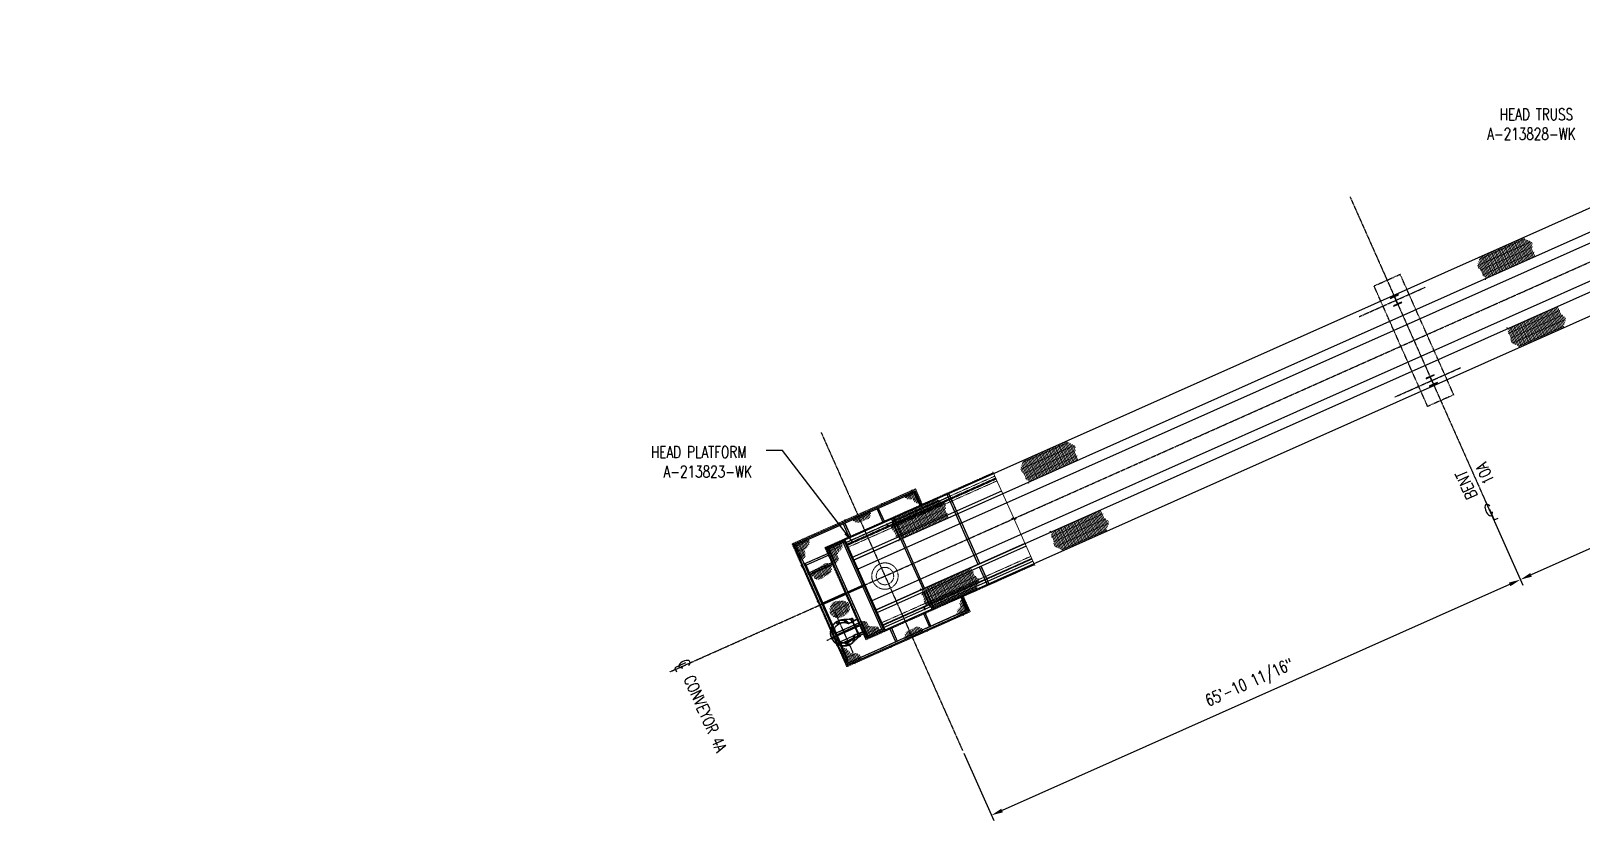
# Model space of a CAD drawing. Header units: inches. Extents: x -24529 to 23375, y -3182 to 1720.
# Drawn here: x -13796 to -11678, y -571 to 517 of the extents above; entities that cross this region are included whole.
import ezdxf
from ezdxf import colors
from ezdxf.entities.mleader import LeaderData, LeaderLine
from ezdxf.math import Vec2, Vec3

# ---------------------------------------------------------------- set-up
doc = ezdxf.new("R2010")
doc.units = ezdxf.units.IN
doc.header["$LTSCALE"] = 0.375
doc.header["$MEASUREMENT"] = 0
for name, pattern in [('XREF-GA CONVEYOR 4A$0$CENTER', [2, 1.25, -0.25, 0.25, -0.25]), ('XREF-GA CONVEYOR 4A$0$CENTER2', [1.125, 0.75, -0.125, 0.125, -0.125]), ('XREF-GA CONVEYOR 4A$0$HIDDEN', [0.375, 0.25, -0.125]), ('XREF-GA CONVEYOR 4A$0$PHANTOM', [2.5, 1.25, -0.25, 0.25, -0.25, 0.25, -0.25]), ('XREF-GA CONVEYOR 4A$0$PHANTOM2', [1.25, 0.625, -0.125, 0.125, -0.125, 0.125, -0.125])]:
    doc.linetypes.add(name, pattern=pattern)
for name, color, linetype, lineweight in [('TEXT', 3, 'Continuous', 15), ('XREF-GA CONVEYOR 4A$0$A-Detl-Medm', 31, 'Continuous', 25), ('XREF-GA CONVEYOR 4A$0$A-Detl-Thin', 150, 'Continuous', 18), ('XREF-GA CONVEYOR 4A$0$A-Detl-Wide', 212, 'Continuous', 35), ('XREF-GA CONVEYOR 4A$0$grating', 3, 'Continuous', 13), ('XREF-GA CONVEYOR 4A$0$LADDER', 1, 'Continuous', 25), ('XREF-GA CONVEYOR 4A$0$newstl', 1, 'Continuous', 50), ('XREF-GA CONVEYOR 4A$0$S-GUARDRAIL', 3, 'XREF-GA CONVEYOR 4A$0$CENTER2', 15), ('XREF-GA CONVEYOR 4A$0$S-STEEL-EXT', 253, 'XREF-GA CONVEYOR 4A$0$PHANTOM2', 15)]:
    doc.layers.add(name, color=color, linetype=linetype, lineweight=lineweight)
for name, color, linetype in [('XREF-GA CONVEYOR 4A$0$CENTER', 3, 'XREF-GA CONVEYOR 4A$0$CENTER'), ('XREF-GA CONVEYOR 4A$0$CONV4A', 1, 'Continuous'), ('XREF-GA CONVEYOR 4A$0$existstl', 3, 'Continuous'), ('XREF-GA CONVEYOR 4A$0$HIDDEN', 252, 'XREF-GA CONVEYOR 4A$0$HIDDEN'), ('XREF-GA CONVEYOR 4A$0$PHANTOM', 253, 'XREF-GA CONVEYOR 4A$0$PHANTOM2'), ('XREF-GA CONVEYOR 4A$0$TXT', 3, 'Continuous')]:
    doc.layers.add(name, color=color, linetype=linetype)
doc.styles.add('Romans Narrow', font='ROMANS.SHX', dxfattribs={"width": 0.8, "height": 12})
doc.styles.add('SIMPLEX', font='SIMPLEX.shx', dxfattribs={"width": 0.75})
doc.styles.add('XREF-GA CONVEYOR 4A$0$SIMPLEX', font='simplex.shx', dxfattribs={"width": 0.75})
doc.dimstyles.new('Linear Arch', dxfattribs={"dimscale": 0, "dimtxt": 12, "dimasz": 0.125, "dimexe": 0.0625, "dimexo": 0.03125, "dimgap": 0.0625, "dimtad": 1, "dimdec": 4, "dimzin": 7, "dimdsep": 46, "dimlunit": 4, "dimtxsty": 'Romans Narrow', "dimcen": 0, "dimclrd": 256, "dimclre": 256, "dimadec": 0, "dimazin": 0, "dimtfac": 1, "dimtdec": 4, "dimtmove": 0, "dimatfit": 3, "dimfxl": 0.03125, "dimfrac": 2, "dimtolj": 1, "dimtzin": 4, "dimlwd": -1, "dimlwe": -1, "dimarcsym": 0})
pattern_1 = [(114, (-1470.8373, -647.5436), (-1.6558011, -0.7372102), []), (204, (-1470.837, -647.5436), (2.94884, -6.623205), [])]
pattern_2 = [(90, (-269.6598, -182.1405), (-1.8125, 2e-16), []), (180, (-269.66, -182.1405), (-2e-15, -7.25), [])]
pattern_3 = [(90, (-197.1476, -206.5547), (-1.8125, -2e-14), []), (180, (-197.1476, -206.555), (1e-13, -7.25), [])]
pattern_4 = [(114, (-846.8981, -369.748), (-1.6558011, -0.7372102), []), (204, (-846.898, -369.748), (2.94884, -6.623205), [])]
pattern_5 = [(114, (-1647.9335, -726.3919), (-1.6558011, -0.7372102), []), (204, (-1647.9335, -726.392), (2.94884, -6.623205), [])]

# ---------------------------------------------------------------- blocks, each defined once
blk = doc.blocks.new('*U82')
at = {"color": 0, "linetype": 'ByBlock'}
blk.add_lwpolyline([(0, 0), (4, 0), (4, 0, -0.41421356), (3.75, -0.25), (0.625, -0.25, 0.41421356), (0.25, -0.625), (0.25, -3.75, -0.41421356), (0, -4), (0, -4)], format="xyb", close=True, dxfattribs=at)
blk = doc.blocks.new('XREF-GA CONVEYOR 4A$0$A$C0C843168')
at = {"layer": 'XREF-GA CONVEYOR 4A$0$grating', "linetype": 'Continuous'}
h = blk.add_hatch(dxfattribs=at)
h.set_pattern_fill('GRATE', color=256, scale=58, angle=90)
h.set_pattern_definition(pattern_2)
edge = h.paths.add_edge_path()
edge.add_line((59.4, 192.7), (81.8, 192.7))
edge.add_spline(control_points=[(81.8, 192.7), (81.2, 189.1), (80.1, 182.3), (67.9, 181.3), (70.4, 170.5), (62.1, 168.5), (59.4, 168.3)], knot_values=[0, 0, 0, 0, 4.99935, 9.248731, 13.668337, 18.080657, 18.080657, 18.080657, 18.080657], degree=3, periodic=0)
edge.add_line((59.4, 168.3), (59.4, 192.7))
h = blk.add_hatch(dxfattribs=at)
h.set_pattern_fill('GRATE', color=256, scale=58, angle=90)
h.set_pattern_definition(pattern_2)
edge = h.paths.add_edge_path()
edge.add_line((145.4, 192.7), (173.9, 192.7))
edge.add_spline(control_points=[(173.9, 192.7), (173.5, 190.6), (172.6, 186.6), (167.6, 182.5), (161.7, 184), (156.5, 183.6), (148.7, 184.3), (146.7, 189.4), (145.4, 192.7)], knot_values=[0, 0, 0, 0, 6.434708, 12.330696, 16.571116, 23.805426, 28.670952, 38.357263, 38.357263, 38.357263, 38.357263], degree=3, periodic=0)
h = blk.add_hatch(dxfattribs=at)
h.set_pattern_fill('GRATE', color=256, scale=58, angle=90)
h.set_pattern_definition(pattern_2)
edge = h.paths.add_edge_path()
edge.add_line((240.9, 192.7), (224.2, 192.7))
edge.add_spline(control_points=[(224.2, 192.7), (224.6, 190), (225.4, 184.9), (234.6, 184.2), (232.7, 176.1), (239, 174.5), (240.9, 174.4)], knot_values=[0, 0, 0, 0, 4.99935, 9.248731, 13.668337, 18.080657, 18.080657, 18.080657, 18.080657], degree=3, periodic=0)
edge.add_line((240.9, 174.4), (240.9, 192.7))
h = blk.add_hatch(dxfattribs=at)
h.set_pattern_fill('GRATE', color=256, scale=58, angle=90)
h.set_pattern_definition(pattern_2)
edge = h.paths.add_edge_path()
edge.add_spline(control_points=[(72.4, 134.7), (70.3, 135.2), (65.6, 138.3), (64.2, 151), (76.6, 148.9), (83.9, 150.7), (90.4, 152.2), (96.5, 146.3), (92, 136.1), (81.7, 136.5), (75.3, 134.1), (72.4, 134.7)], knot_values=[0, 0, 0, 0, 6.51069, 15.619148, 27.532658, 33.376157, 39.941584, 45.633522, 54.906448, 65.005291, 74.265179, 74.265179, 74.265179, 74.265179], degree=3, periodic=0)
h = blk.add_hatch(dxfattribs=at)
h.set_pattern_fill('GRATE', color=256, scale=58, angle=90)
h.set_pattern_definition(pattern_2)
edge = h.paths.add_edge_path()
edge.add_spline(control_points=[(71.2, 78.1), (69.4, 79.5), (65.8, 84.4), (68.6, 94.1), (77.5, 99.9), (86.6, 96.2), (97.1, 92.1), (94.2, 79.5), (83.9, 75.1), (75, 75.2), (71.2, 78.1)], knot_values=[0, 0, 0, 0, 6.729473, 16.580894, 26.95516, 33.716916, 45.70809, 55.13357, 64.078614, 78.302622, 78.302622, 78.302622, 78.302622], degree=3, periodic=0)
h = blk.add_hatch(dxfattribs=at)
h.set_pattern_fill('GRATE', color=256, scale=58, angle=90)
h.set_pattern_definition(pattern_2)
edge = h.paths.add_edge_path()
edge.add_line((59.4, 12.2), (81.8, 12.2))
edge.add_spline(control_points=[(81.8, 12.2), (81.2, 15.9), (80.1, 22.7), (67.9, 23.7), (70.4, 34.5), (62.1, 36.5), (59.4, 36.7)], knot_values=[0, 0, 0, 0, 4.99935, 9.248731, 13.668337, 18.080657, 18.080657, 18.080657, 18.080657], degree=3, periodic=0)
edge.add_line((59.4, 36.7), (59.4, 12.2))
h = blk.add_hatch(dxfattribs=at)
h.set_pattern_fill('GRATE', color=256, scale=58, angle=90)
h.set_pattern_definition(pattern_2)
edge = h.paths.add_edge_path()
edge.add_line((145.4, 12.2), (173.9, 12.2))
edge.add_spline(control_points=[(173.9, 12.2), (173.5, 14.4), (172.6, 18.4), (167.6, 22.5), (161.7, 21), (156.5, 21.4), (148.7, 20.7), (146.7, 15.6), (145.4, 12.2)], knot_values=[0, 0, 0, 0, 6.434708, 12.330696, 16.571116, 23.805426, 28.670952, 38.357263, 38.357263, 38.357263, 38.357263], degree=3, periodic=0)
h = blk.add_hatch(dxfattribs=at)
h.set_pattern_fill('GRATE', color=256, scale=58, angle=90)
h.set_pattern_definition(pattern_2)
edge = h.paths.add_edge_path()
edge.add_line((240.9, 12.2), (224.2, 12.2))
edge.add_spline(control_points=[(224.2, 12.2), (224.6, 15), (225.4, 20.1), (234.6, 20.8), (232.7, 28.9), (239, 30.5), (240.9, 30.6)], knot_values=[0, 0, 0, 0, 4.99935, 9.248731, 13.668337, 18.080657, 18.080657, 18.080657, 18.080657], degree=3, periodic=0)
edge.add_line((240.9, 30.6), (240.9, 12.2))
at = {"layer": 'XREF-GA CONVEYOR 4A$0$A-Detl-Medm'}
for points in [[(59.4, 192.7), (240.9, 192.7), (240.9, 190.5), (59.4, 190.5)], [(59.4, 14.5), (59.4, 190.5), (61.7, 190.5), (61.7, 14.5)], [(59.4, 12.2), (240.9, 12.2), (240.9, 14.5), (59.4, 14.5)]]:
    blk.add_lwpolyline(points, close=True, dxfattribs=at)
for points in [[(132.9, 169.7), (132.9, 190.5), (135.2, 190.5), (135.2, 169.7)], [(185.4, 169.7), (185.4, 190.5), (183.2, 190.5), (183.2, 169.7)], [(240.9, 169.7), (240.9, 190.5), (238.7, 190.5), (238.7, 169.7)], [(59.4, 159.6), (57.4, 159.6), (57.4, 162.5), (59.4, 162.5)], [(61.7, 162.5), (98.4, 162.5)], [(98.4, 159.6), (61.7, 159.6)], [(96.9, 146.5), (61.7, 146.5), (61.7, 148.8), (96.9, 148.8)], [(96.9, 101.4), (61.7, 101.4), (61.7, 103.6), (96.9, 103.6)], [(59.4, 45.4), (57.4, 45.4), (57.4, 42.5), (59.4, 42.5)], [(96.9, 58.5), (61.7, 58.5), (61.7, 56.2), (96.9, 56.2)], [(96.9, 45.4), (61.7, 45.4)], [(61.7, 42.5), (96.9, 42.5)], [(135.2, 35.2), (135.2, 14.5), (132.9, 14.5), (132.9, 35.2)], [(183.2, 35.2), (183.2, 14.5), (185.4, 14.5), (185.4, 35.2)], [(238.7, 35.2), (238.7, 14.5), (240.9, 14.5), (240.9, 35.2)]]:
    blk.add_lwpolyline(points, dxfattribs=at)
at = {"layer": 'XREF-GA CONVEYOR 4A$0$A-Detl-Thin', "linetype": 'XREF-GA CONVEYOR 4A$0$HIDDEN'}
for p, q in [((59.4, 190.7), (240.9, 190.7)), ((61.5, 14.5), (61.5, 190.5)), ((135, 169.7), (135, 190.5)), ((183.4, 169.7), (183.4, 190.5)), ((238.9, 169.7), (238.9, 190.5)), ((59.4, 162.2), (57.4, 162.2)), ((98.4, 162.2), (61.7, 162.2)), ((61.7, 146.7), (96.9, 146.7)), ((61.7, 101.6), (96.9, 101.6)), ((59.4, 42.8), (57.4, 42.8)), ((61.7, 58.3), (96.9, 58.3)), ((96.9, 42.8), (61.7, 42.8)), ((135, 14.5), (135, 35.2)), ((183.4, 14.5), (183.4, 35.2)), ((238.9, 14.5), (238.9, 35.2)), ((59.4, 14.3), (240.9, 14.3))]:
    blk.add_line(p, q, dxfattribs=at)
at = {"layer": 'XREF-GA CONVEYOR 4A$0$S-GUARDRAIL'}
blk.add_lwpolyline([(242.4, 169.7), (242.4, 194.2), (57.9, 194.2), (57.9, 10.7), (242.4, 10.7), (242.4, 35.2)], dxfattribs=at)
for points in [[(83.2, 195), (83.6, 195), (83.6, 193), (83.2, 193)], [(137.2, 195), (137.6, 195), (137.6, 193), (137.2, 193)], [(191.2, 195), (191.6, 195), (191.6, 193), (191.2, 193)], [(236.4, 195), (236.7, 195), (236.7, 193), (236.4, 193)], [(57.2, 162), (57.2, 162.4), (59.2, 162.4), (59.2, 162)], [(57.2, 108), (57.2, 108.4), (59.2, 108.4), (59.2, 108)], [(57.2, 54), (57.2, 54.4), (59.2, 54.4), (59.2, 54)], [(69.7, 10), (70.1, 10), (70.1, 12), (69.7, 12)], [(123.7, 10), (124.1, 10), (124.1, 12), (123.7, 12)], [(177.7, 10), (178.1, 10), (178.1, 12), (177.7, 12)], [(231.7, 10), (232.1, 10), (232.1, 12), (231.7, 12)]]:
    blk.add_lwpolyline(points, close=True, dxfattribs=at)
at = {"layer": 'XREF-GA CONVEYOR 4A$0$S-STEEL-EXT'}
for radius in [18, 11.9]:
    blk.add_circle((155.9, 102.5), radius, dxfattribs=at)
at = {"layer": 'XREF-GA CONVEYOR 4A$0$A-Detl-Wide', "xscale": -1.000000000000001, "rotation": 180}
for p in [(125.7, 162.5), (187.1, 162.5)]:
    blk.add_blockref('*U82', p, dxfattribs=at)
at = {"layer": 'XREF-GA CONVEYOR 4A$0$A-Detl-Wide'}
for p in [(125.7, 42.5), (187.1, 42.5)]:
    blk.add_blockref('*U82', p, dxfattribs=at)
blk = doc.blocks.new('XREF-GA CONVEYOR 4A$0$LADDERPLAN')
at = {"layer": 'XREF-GA CONVEYOR 4A$0$CENTER'}
for p, q in [((0, 31.1), (0, -30.1)), ((-27.4, 0), (21, 0)), ((-17, 11.7), (-17, -11.7))]:
    blk.add_line(p, q, dxfattribs=at)
at = {"layer": 'XREF-GA CONVEYOR 4A$0$existstl', "linetype": 'XREF-GA CONVEYOR 4A$0$PHANTOM'}
for p, q in [((-18.7, 0), (25.5, 0)), ((-18.5, 13.7), (-18.5, 13.4)), ((-18.5, 13), (-18.5, 13.4)), ((-18.5, 13.4), (-15.5, 13.4)), ((-18.5, 13), (-15.5, 13)), ((-18.5, 13), (-18.5, 9.4)), ((-18.5, 9.4), (-18.5, 9)), ((-18.5, 9.4), (-15.5, 9.4)), ((-18.5, 9), (-15.5, 9)), ((-18, 9), (-11.2, 9)), ((-18, 8.6), (-18, 9)), ((-18, 8.6), (-10.9, 8.6)), ((-15.5, 13), (-15.5, 9.4)), ((-8.9, 13.4), (-7.6, 15)), ((-8.9, 13.5), (-8, 11.9)), ((-8.6, 13.2), (-8.9, 13.4)), ((-7.9, 11.6), (-6.1, 12.6)), ((-7.7, 11.3), (-7.9, 11.6)), ((-7.7, 11.3), (-5.9, 12.3)), ((-7.3, 14.7), (-7.6, 15)), ((-7.3, 14.7), (-6.3, 12.9)), ((-5.9, 12.3), (-6.1, 12.6)), ((1.4, 13.6), (1.4, 14)), ((1.4, 14), (3.4, 13.6)), ((1.4, 13.6), (3.4, 13.2)), ((2.1, 17.5), (1.5, 14.3)), ((2.1, 17.5), (2.1, 17.9)), ((2.1, 17.9), (4.1, 17.6)), ((2.1, 17.5), (4, 17.2)), ((3.4, 13.2), (3.4, 13.6)), ((4, 17.2), (3.5, 13.9)), ((4, 17.2), (4.1, 17.6)), ((9.8, 9.5), (10.1, 9.8)), ((9.8, 9.5), (11.1, 8)), ((10.1, 9.8), (11.4, 8.2)), ((12.9, 12.1), (10.3, 10)), ((11.1, 8), (11.4, 8.2)), ((14.1, 10.6), (11.6, 8.5)), ((12.9, 12.1), (13.1, 12.3)), ((12.9, 12.1), (14.1, 10.6)), ((13.1, 12.3), (14.4, 10.8)), ((13.6, 1), (14, 1)), ((13.6, 1), (13.6, -1)), ((14, 1), (14, -1)), ((14.1, 10.6), (14.4, 10.8)), ((17.6, 1), (14.3, 1)), ((17.6, 1), (18, 1)), ((18, 1), (18, -1)), ((-18.5, -9), (-18.5, -9.4)), ((-18.5, -9), (-15.5, -9)), ((-18.5, -9.4), (-15.5, -9.4)), ((-18.5, -13), (-18.5, -9.4)), ((-18.5, -13), (-18.5, -13.4)), ((-18.5, -13), (-15.5, -13)), ((-18.5, -13.4), (-15.5, -13.4)), ((-18.5, -13.7), (-18.5, -13.4)), ((-18, -8.6), (-10.9, -8.6)), ((-18, -9), (-18, -8.6)), ((-18, -9), (-11.2, -9)), ((-15.5, -13), (-15.5, -9.4)), ((-8.9, -13.5), (-8, -11.9)), ((-8.6, -13.2), (-8.9, -13.4)), ((-8.9, -13.4), (-7.6, -15)), ((-8.6, -13.2), (-7.3, -14.7)), ((-7.7, -11.3), (-7.9, -11.6)), ((-7.9, -11.6), (-6.1, -12.6)), ((-7.7, -11.3), (-5.9, -12.3)), ((-7.3, -14.7), (-6.3, -12.9)), ((-5.9, -12.3), (-6.1, -12.6)), ((3.4, -13.2), (1.4, -13.6)), ((3.4, -13.6), (1.4, -14)), ((1.4, -13.6), (1.4, -14)), ((2.1, -17.5), (1.5, -14.3)), ((2.1, -17.5), (4, -17.2)), ((2.1, -17.5), (2.1, -17.9)), ((2.1, -17.9), (4.1, -17.6)), ((3.4, -13.2), (3.4, -13.6)), ((4, -17.2), (3.5, -13.9)), ((4, -17.2), (4.1, -17.6)), ((11.1, -8), (9.8, -9.5)), ((9.8, -9.5), (10.1, -9.8)), ((9.8, -9.5), (10.1, -9.8)), ((11.4, -8.2), (10.1, -9.8)), ((12.9, -12.1), (10.3, -10)), ((11.1, -8), (11.4, -8.2)), ((14.1, -10.6), (11.6, -8.5)), ((12.9, -12.1), (14.1, -10.6)), ((12.9, -12.1), (13.1, -12.3)), ((13.1, -12.3), (14.4, -10.8)), ((13.6, -1), (14, -1)), ((14.1, -10.6), (14.4, -10.8)), ((17.6, -1), (14.3, -1)), ((17.6, -1), (18, -1))]:
    blk.add_line(p, q, dxfattribs=at)
at = {"layer": 'XREF-GA CONVEYOR 4A$0$existstl'}
for p, q in [((-17.4, 9), (-17.4, -9)), ((-16.6, 9), (-16.6, -9)), ((-15.5, 13), (-15.5, 13.4)), ((-15.5, 9.4), (-15.5, 9)), ((-15.5, -9), (-15.5, -9.4)), ((-15.5, -13), (-15.5, -13.4))]:
    blk.add_line(p, q, dxfattribs=at)
at = {"layer": 'XREF-GA CONVEYOR 4A$0$existstl', "linetype": 'XREF-GA CONVEYOR 4A$0$HIDDEN'}
for p, q in [((-8.6, 13.2), (-7.3, 14.7)), ((17.6, 1), (17.6, -1))]:
    blk.add_line(p, q, dxfattribs=at)
at = {"layer": 'XREF-GA CONVEYOR 4A$0$existstl', "linetype": 'XREF-GA CONVEYOR 4A$0$PHANTOM'}
for points in [[(-25, 9.4), (-25, 12.4), (-24.9, 12.4, -0.414214), (-24.8, 12.3), (-24.8, 10.1, 0.303402), (-24.4, 9.7, 0.098335), (-24.2, 9.6), (-16.1, 9.6, -0.414214), (-16, 9.5), (-16, 9.4)], [(-25, -9.4), (-25, -12.4), (-24.9, -12.4, 0.414214), (-24.8, -12.2), (-24.8, -10.1, -0.303402), (-24.4, -9.7, -0.098335), (-24.2, -9.6), (-16.1, -9.6, 0.414214), (-16, -9.5), (-16, -9.4)]]:
    blk.add_lwpolyline(points, format="xyb", close=True, dxfattribs=at)
for points in [[(-18.5, 13.7), (-14.6, 13.7), (-3.9, 17.7)], [(-18.5, 13.4), (-14.5, 13.4), (-3.8, 17.3)], [(-18.5, -13.4), (-14.5, -13.4), (-3.8, -17.3)], [(-18.5, -13.7), (-14.6, -13.7), (-3.9, -17.7)]]:
    blk.add_lwpolyline(points, dxfattribs=at)
for centre, radius, start, end in [((0, 7), 11.4, 90, 169.782), ((0, 0), 14.4, 218.7618, 141.2382), ((0, 0), 14, 218.0296, 141.9704), ((0, 7), 11, 170.2801, 171.5049), ((0, 7), 11, 90, 166.2358), ((0, 0), 18.4, 270, 90), ((0, 0), 18, 270, 90), ((0, -7), 11.4, 190.218, 270), ((0, -7), 11, 188.4951, 189.7199), ((0, -7), 11, 193.7642, 270)]:
    blk.add_arc(centre, radius, start, end, dxfattribs=at)
blk = doc.blocks.new('*U85')
blk.add_lwpolyline([(-0.04, 0), (1.862, 0), (1.882, -0.08), (1.938, 0.08), (1.958, 0), (3.859, 0)])
blk = doc.blocks.new('XREF-GA CONVEYOR 4A$0$A$C59546233')
at = {"layer": 'XREF-GA CONVEYOR 4A$0$grating', "linetype": 'Continuous'}
h = blk.add_hatch(dxfattribs=at)
h.set_pattern_fill('GRATE', color=256, scale=58, angle=90)
h.set_pattern_definition(pattern_3)
edge = h.paths.add_edge_path()
edge.add_line((170.9, 145.3), (193.3, 145.3))
edge.add_spline(control_points=[(193.3, 145.3), (192.7, 141.7), (191.6, 134.9), (179.4, 133.9), (181.9, 123.1), (173.6, 121.1), (170.9, 120.9)], knot_values=[0, 0, 0, 0, 4.99935, 9.248731, 13.668337, 18.080657, 18.080657, 18.080657, 18.080657], degree=3, periodic=0)
edge.add_line((170.9, 120.9), (170.9, 145.3))
h = blk.add_hatch(dxfattribs=at)
h.set_pattern_fill('GRATE', color=256, scale=58, angle=90)
h.set_pattern_definition(pattern_3)
edge = h.paths.add_edge_path()
edge.add_line((170.9, 10.8), (193.3, 10.8))
edge.add_spline(control_points=[(193.3, 10.8), (192.7, 14.5), (191.6, 21.3), (179.4, 22.2), (181.9, 33.1), (173.6, 35.1), (170.9, 35.2)], knot_values=[0, 0, 0, 0, 4.99935, 9.248731, 13.668337, 18.080657, 18.080657, 18.080657, 18.080657], degree=3, periodic=0)
edge.add_line((170.9, 35.2), (170.9, 10.8))
blk.add_line((170.9, 10.8), (170.9, 145.3))
at = {"layer": 'XREF-GA CONVEYOR 4A$0$A-Detl-Medm'}
for p, q in [((421.1, 145.3), (170.9, 145.3)), ((353.7, 141.3), (197.9, 141.3)), ((421.1, 119.3), (197.9, 119.3)), ((421.1, 115.3), (197.9, 115.3)), ((421.1, 40.8), (197.9, 40.8)), ((421.1, 36.8), (197.9, 36.8)), ((170.9, 10.8), (421.1, 10.8)), ((197.9, 14.8), (421.1, 14.8))]:
    blk.add_line(p, q, dxfattribs=at)
for points in [[(170.9, 10.8), (170.9, 145.3), (173.2, 145.3), (173.2, 10.8)], [(197.9, 143.1), (173.2, 143.1), (173.2, 145.3), (197.9, 145.3)], [(195, 145.3), (195, 10.8), (197.9, 10.8), (197.9, 145.3)], [(197.9, 77), (173.2, 77), (173.2, 79.2), (197.9, 79.2)], [(197.9, 13.1), (173.2, 13.1), (173.2, 10.8), (197.9, 10.8)]]:
    blk.add_lwpolyline(points, close=True, dxfattribs=at)
for points in [[(268.8, 40.8), (268.8, 145.3), (271, 145.3), (271, 40.8)], [(351.4, 40.8), (351.4, 145.3), (353.7, 145.3), (353.7, 40.8)], [(271, 36.8), (271, 10.8), (268.8, 10.8), (268.8, 36.8)], [(353.7, 36.8), (353.7, 10.8), (351.4, 10.8), (351.4, 36.8)]]:
    blk.add_lwpolyline(points, dxfattribs=at)
at = {"layer": 'XREF-GA CONVEYOR 4A$0$A-Detl-Thin', "linetype": 'XREF-GA CONVEYOR 4A$0$HIDDEN'}
for p, q in [((173, 10.8), (173, 145.3)), ((197.9, 145.1), (173.2, 145.1)), ((197.7, 145.3), (197.7, 10.8)), ((270.8, 40.8), (270.8, 145.3)), ((353.5, 40.8), (353.5, 145.3)), ((197.9, 79), (173.2, 79)), ((270.8, 10.8), (270.8, 36.8)), ((353.5, 10.8), (353.5, 36.8)), ((197.9, 11.1), (173.2, 11.1))]:
    blk.add_line(p, q, dxfattribs=at)
at = {"layer": 'XREF-GA CONVEYOR 4A$0$HIDDEN'}
for p, q in [((421.1, 138.5), (197.9, 138.5)), ((197.9, 137.6), (421.1, 137.6)), ((197.9, 18.5), (421.1, 18.5)), ((421.1, 17.6), (197.9, 17.6))]:
    blk.add_line(p, q, dxfattribs=at)
at = {"layer": 'XREF-GA CONVEYOR 4A$0$newstl'}
blk.add_line((197.9, 10.8), (197.9, 145.3), dxfattribs=at)
at = {"layer": 'XREF-GA CONVEYOR 4A$0$S-GUARDRAIL'}
for p, q in [((421.1, 146.8), (169.4, 146.8)), ((169.4, 146.8), (169.4, 9.3)), ((169.4, 9.3), (421.1, 9.3))]:
    blk.add_line(p, q, dxfattribs=at)
at = {"layer": 'XREF-GA CONVEYOR 4A$0$S-STEEL-EXT'}
for points in [[(421.1, 141.7), (197.9, 141.7), (197.9, 138.2), (421.1, 138.2)], [(421.1, 138), (197.9, 138), (197.9, 134.5), (421.1, 134.5)], [(421.1, 18.2), (197.9, 18.2), (197.9, 21.7), (421.1, 21.7)], [(421.1, 14.5), (197.9, 14.5), (197.9, 18), (421.1, 18)]]:
    blk.add_lwpolyline(points, dxfattribs=at)
blk.add_circle((228.4, 78.1), 18, dxfattribs=at)
at = {"layer": 'XREF-GA CONVEYOR 4A$0$A-Detl-Thin', "xscale": 36, "yscale": 36, "zscale": 36, "rotation": 270}
blk.add_blockref('*U85', (421.1, 146.8), dxfattribs=at)
at = {"layer": 'XREF-GA CONVEYOR 4A$0$LADDER', "xscale": -1}
blk.add_blockref('XREF-GA CONVEYOR 4A$0$LADDERPLAN', (145.9, 30.1), dxfattribs=at)
blk = doc.blocks.new('*U96')
at = {"color": 0, "linetype": 'ByBlock'}
blk.add_lwpolyline([(6, -6.06), (6, -5.455), (0.795, -5.455, -0.41421356), (0.195, -4.855), (0.195, 4.855, -0.41421356), (0.795, 5.455), (6, 5.455), (6, 6.06), (-6, 6.06), (-6, 5.455), (-0.795, 5.455, -0.41421356), (-0.195, 4.855), (-0.195, -4.855, -0.41421356), (-0.795, -5.455), (-6, -5.455), (-6, -6.06)], format="xyb", close=True, dxfattribs=at)
blk = doc.blocks.new('XREF-GA CONVEYOR 4A', base_point=(3020.5, 1779.6))
at = {"layer": 'XREF-GA CONVEYOR 4A$0$grating', "linetype": 'Continuous'}
h = blk.add_hatch(dxfattribs=at)
h.set_pattern_fill('GRATE', color=256, scale=58, angle=114)
h.set_pattern_definition(pattern_4)
h.paths.add_polyline_path([(1116.6, 882.3), (1119.1, 879.9), (1120.8, 879.3), (1122.3, 878.7), (1123.8, 878.1), (1125, 877.4), (1126.1, 876.8), (1127, 876), (1127.7, 875.2), (1128.1, 874.4), (1128.3, 873.5), (1128.3, 872.5), (1128.3, 871.5), (1128.2, 870.5), (1128.1, 869.6), (1128, 868.6), (1128.1, 867.8), (1128.3, 866.9), (1128.7, 866.1), (1129.1, 865.4), (1129.6, 864.6), (1130.1, 863.8), (1130.5, 863), (1130.9, 862.1), (1131.3, 861.2), (1131.4, 860.2), (1131.6, 859.1), (1131.9, 858), (1132.3, 856.8), (1133.1, 856.9), (1133.5, 857), (1134.5, 857.5), (1135.9, 858.1), (1061.4, 824.9), (1063.4, 825.8), (1065.2, 824.1), (1065, 825.8), (1064.4, 827.2), (1063.5, 828.3), (1062.5, 829.2), (1061.4, 830), (1060.5, 830.8), (1059.8, 831.6), (1059.2, 832.4), (1058.8, 833.3), (1058.5, 834.1), (1058.3, 835), (1058.1, 835.9), (1057.8, 836.7), (1057.5, 837.4), (1057.1, 838.1), (1056.6, 838.8), (1056.1, 839.4), (1055.5, 840), (1055, 840.7), (1054.6, 841.4), (1054.2, 842.1), (1054, 843), (1054, 844), (1054.1, 845), (1054.3, 846.2), (1054.7, 847.5), (1055.1, 848.9), (1055.6, 850.4), (1056.2, 851.9), (1056, 855.4)])
h = blk.add_hatch(dxfattribs=at)
h.set_pattern_fill('GRATE', color=256, scale=58, angle=114)
h.set_pattern_definition(pattern_4)
h.paths.add_polyline_path([(1171.3, 759.5), (1171.2, 763), (1171.9, 764.6), (1172.4, 766.1), (1172.9, 767.6), (1173.3, 769), (1173.5, 770.3), (1173.6, 771.4), (1173.4, 772.4), (1173.1, 773.3), (1172.5, 774.1), (1171.8, 774.8), (1171.1, 775.4), (1170.3, 775.9), (1169.5, 776.5), (1168.8, 777.1), (1168.2, 777.8), (1167.7, 778.5), (1167.3, 779.3), (1167.1, 780.1), (1166.8, 781), (1166.6, 781.9), (1166.3, 782.8), (1165.9, 783.6), (1165.4, 784.5), (1164.8, 785.3), (1164.1, 786.2), (1163.4, 787.1), (1162.9, 788.2), (1163.4, 788.8), (1163.8, 789), (1164.8, 789.4), (1166.2, 790), (1091.7, 756.8), (1093.7, 757.8), (1093.6, 760.2), (1094.8, 758.9), (1095.4, 757.5), (1095.6, 756.1), (1095.6, 754.8), (1095.5, 753.5), (1095.4, 752.3), (1095.5, 751.2), (1095.8, 750.2), (1096.2, 749.4), (1096.6, 748.5), (1097.1, 747.8), (1097.6, 747.1), (1098, 746.3), (1098.4, 745.6), (1098.6, 744.8), (1098.8, 744), (1098.9, 743.2), (1099, 742.4), (1099.1, 741.6), (1099.4, 740.8), (1099.7, 740), (1100.2, 739.3), (1100.9, 738.6), (1101.8, 738), (1102.8, 737.3), (1104, 736.7), (1105.3, 736.1), (1106.7, 735.6), (1108.3, 735), (1110.7, 732.5)])
h = blk.add_hatch(dxfattribs=at)
h.set_pattern_fill('GRATE', color=256, scale=58, angle=114)
h.set_pattern_definition(pattern_1)
h.paths.add_polyline_path([(492.6, 604.5), (495.2, 602.1), (496.8, 601.5), (498.4, 600.9), (499.8, 600.3), (501.1, 599.6), (502.2, 599), (503.1, 598.2), (503.7, 597.4), (504.1, 596.6), (504.3, 595.7), (504.4, 594.7), (504.3, 593.7), (504.2, 592.8), (504.1, 591.8), (504.1, 590.8), (504.2, 590), (504.4, 589.1), (504.7, 588.3), (505.2, 587.6), (505.6, 586.8), (506.1, 586), (506.6, 585.2), (507, 584.4), (507.3, 583.4), (507.5, 582.4), (507.7, 581.3), (507.9, 580.2), (508.4, 579), (509.2, 579.1), (509.6, 579.2), (510.6, 579.7), (511.9, 580.3), (437.4, 547.1), (439.5, 548), (441.2, 546.3), (441, 548), (440.4, 549.4), (439.5, 550.5), (438.5, 551.4), (437.5, 552.2), (436.6, 553), (435.8, 553.8), (435.3, 554.6), (434.9, 555.5), (434.6, 556.4), (434.3, 557.2), (434.1, 558.1), (433.9, 558.9), (433.6, 559.6), (433.2, 560.3), (432.7, 561), (432.1, 561.6), (431.6, 562.2), (431.1, 562.9), (430.7, 563.6), (430.3, 564.3), (430.1, 565.2), (430, 566.2), (430.1, 567.2), (430.4, 568.4), (430.7, 569.7), (431.2, 571.1), (431.7, 572.6), (432.3, 574.1), (432.1, 577.6)])
h = blk.add_hatch(dxfattribs=at)
h.set_pattern_fill('GRATE', color=256, scale=58, angle=114)
h.set_pattern_definition(pattern_5)
h.paths.add_polyline_path([(315.6, 525.7), (318.1, 523.3), (319.7, 522.7), (321.3, 522.1), (322.7, 521.4), (324, 520.8), (325.1, 520.1), (326, 519.4), (326.6, 518.6), (327, 517.7), (327.2, 516.8), (327.3, 515.9), (327.2, 514.9), (327.1, 513.9), (327, 512.9), (327, 512), (327.1, 511.1), (327.3, 510.3), (327.6, 509.5), (328.1, 508.7), (328.5, 508), (329, 507.2), (329.5, 506.4), (329.9, 505.5), (330.2, 504.6), (330.4, 503.5), (330.6, 502.5), (330.8, 501.3), (331.3, 500.1), (332.1, 500.2), (332.5, 500.4), (333.5, 500.8), (334.8, 501.4), (260.3, 468.3), (262.4, 469.2), (264.2, 467.4), (263.9, 469.2), (263.3, 470.6), (262.4, 471.7), (261.4, 472.6), (260.4, 473.4), (259.5, 474.1), (258.7, 474.9), (258.2, 475.8), (257.8, 476.6), (257.5, 477.5), (257.3, 478.4), (257, 479.2), (256.8, 480), (256.5, 480.8), (256.1, 481.5), (255.6, 482.1), (255, 482.8), (254.5, 483.4), (254, 484), (253.6, 484.7), (253.2, 485.5), (253, 486.3), (252.9, 487.3), (253, 488.4), (253.3, 489.6), (253.6, 490.9), (254.1, 492.2), (254.6, 493.7), (255.2, 495.3), (255, 498.7)])
h = blk.add_hatch(dxfattribs=at)
h.set_pattern_fill('GRATE', color=256, scale=58, angle=114)
h.set_pattern_definition(pattern_1)
h.paths.add_polyline_path([(547.4, 481.7), (547.2, 485.2), (547.9, 486.8), (548.5, 488.4), (549, 489.8), (549.4, 491.2), (549.6, 492.5), (549.6, 493.6), (549.5, 494.6), (549.1, 495.5), (548.6, 496.3), (547.9, 497), (547.1, 497.6), (546.3, 498.2), (545.6, 498.7), (544.8, 499.3), (544.2, 500), (543.8, 500.7), (543.4, 501.5), (543.1, 502.3), (542.9, 503.2), (542.6, 504.1), (542.3, 505), (542, 505.8), (541.5, 506.7), (540.8, 507.5), (540.2, 508.4), (539.5, 509.3), (538.9, 510.5), (539.5, 511), (539.9, 511.2), (540.9, 511.6), (542.2, 512.2), (467.7, 479), (469.8, 480), (469.7, 482.5), (470.8, 481.1), (471.4, 479.7), (471.7, 478.3), (471.7, 477), (471.6, 475.7), (471.5, 474.5), (471.6, 473.4), (471.9, 472.4), (472.2, 471.6), (472.7, 470.8), (473.2, 470), (473.7, 469.3), (474.1, 468.5), (474.5, 467.8), (474.7, 467), (474.8, 466.2), (475, 465.4), (475.1, 464.6), (475.2, 463.8), (475.4, 463), (475.8, 462.2), (476.3, 461.5), (476.9, 460.8), (477.8, 460.2), (478.8, 459.5), (480, 458.9), (481.4, 458.4), (482.8, 457.8), (484.4, 457.2), (486.8, 454.7)])
h = blk.add_hatch(dxfattribs=at)
h.set_pattern_fill('GRATE', color=256, scale=58, angle=114)
h.set_pattern_definition(pattern_5)
h.paths.add_polyline_path([(370.3, 402.8), (370.2, 406.3), (370.8, 407.9), (371.4, 409.5), (371.9, 411), (372.3, 412.4), (372.5, 413.6), (372.6, 414.8), (372.4, 415.8), (372, 416.7), (371.5, 417.4), (370.8, 418.1), (370, 418.7), (369.3, 419.3), (368.5, 419.9), (367.7, 420.5), (367.1, 421.1), (366.7, 421.8), (366.3, 422.6), (366, 423.5), (365.8, 424.3), (365.5, 425.2), (365.2, 426.1), (364.9, 427), (364.4, 427.8), (363.8, 428.7), (363.1, 429.5), (362.4, 430.5), (361.8, 431.6), (362.4, 432.1), (362.8, 432.3), (363.8, 432.8), (365.1, 433.4), (290.6, 400.2), (292.7, 401.1), (292.6, 403.6), (293.7, 402.3), (294.3, 400.9), (294.6, 399.5), (294.6, 398.1), (294.5, 396.8), (294.4, 395.6), (294.5, 394.6), (294.8, 393.6), (295.2, 392.7), (295.6, 391.9), (296.1, 391.1), (296.6, 390.4), (297, 389.7), (297.4, 388.9), (297.6, 388.2), (297.8, 387.4), (297.9, 386.6), (298, 385.8), (298.1, 384.9), (298.3, 384.2), (298.7, 383.4), (299.2, 382.7), (299.8, 382), (300.7, 381.3), (301.7, 380.7), (302.9, 380.1), (304.3, 379.5), (305.7, 378.9), (307.3, 378.3), (309.7, 375.9)])
blk.add_line((135.3, 437.5), (194.1, 305.4))
at = {"layer": 'XREF-GA CONVEYOR 4A$0$CENTER'}
for p, q in [((-49.1, 289.7), (3181.4, 1728)), ((879.5, 938), (1072.8, 503.7)), ((892.1, 774.4), (982.1, 814.5)), ((940.9, 664.8), (1030.9, 704.9)), ((157.2, 616.4), (350.5, 182.1))]:
    blk.add_line(p, q, dxfattribs=at)
at = {"layer": 'XREF-GA CONVEYOR 4A$0$CONV4A'}
for p, q in [((206.9, 429.6), (3089.6, 1713)), ((226.2, 386.4), (3108.8, 1669.8)), ((2826.3, 1643.6), (164.5, 458.4)), ((201.4, 442), (2844.6, 1618.9)), ((231.7, 374), (2894.7, 1559.6)), ((219.2, 335.6), (2913, 1534.9)), ((189.3, 469.2), (243.8, 346.8)), ((219.2, 335.6), (164.6, 458.2))]:
    blk.add_line(p, q, dxfattribs=at)
at = {"layer": 'XREF-GA CONVEYOR 4A$0$PHANTOM'}
for p, q in [((912.3, 816.3), (948, 832.2)), ((1021.2, 667.7), (948, 832.2)), ((985.5, 651.9), (912.3, 816.3)), ((1021.2, 667.7), (985.5, 651.9))]:
    blk.add_line(p, q, dxfattribs=at)
for name, p, rotation in [('XREF-GA CONVEYOR 4A$0$A$C59546233', (67.5, 256.1), 23.99999999999923), ('XREF-GA CONVEYOR 4A$0$A$C0C843168', (143.7, 263.3), 24)]:
    blk.add_blockref(name, p, dxfattribs=dict(rotation=rotation))
at = {"layer": 'XREF-GA CONVEYOR 4A$0$CONV4A', "rotation": 23.99999999999995}
for p in [(942.3, 796.8), (991.2, 687.2)]:
    blk.add_blockref('*U96', p, dxfattribs=at)
at = {"layer": 'XREF-GA CONVEYOR 4A$0$TXT', "style": 'XREF-GA CONVEYOR 4A$0$SIMPLEX', "width": 0.75}
for s, p in [('L', (-43.5, 297.2)), ('C', (-38.8, 302.1)), ('CONVEYOR 4A', (-30.9, 280.1))]:
    blk.add_text(s, height=16, rotation=294, dxfattribs=at).set_placement(p)
blk = doc.blocks.new('*D31')
at = {"transparency": 16777216}
for p, q in [((-10942.4, 263.7), (-10890.6, 147.4)), ((-10908.5, 148.2), (-11747.9, -225.6)), ((-11811.1, -123.1), (-11759.3, -239.4))]:
    blk.add_line(p, q, dxfattribs=at)
for points in [[(-10909.6, 150.6), (-10907.4, 145.8), (-10893.9, 154.7)], [(-11749, -223.1), (-11746.9, -228), (-11762.6, -232.1)]]:
    blk.add_solid(points, dxfattribs=at)
at = {"layer": 'DEFPOINTS', "color": 0, "transparency": 16777216}
for p in [(-10944, 267.3), (-11812.7, -119.4), (-11762.6, -232.1)]:
    blk.add_point(p, dxfattribs=at)
at = {"color": 0, "transparency": 16777216, "insert": (-11336.4, -20.2), "char_height": 16, "attachment_point": 5, "rotation": 24, "style": 'SIMPLEX'}
blk.add_mtext('\\A1;79\'-2 7/8"', dxfattribs=at)
blk = doc.blocks.new('*D37')
at = {"transparency": 16777216}
blk.add_arc((-9577.4, 1132.1), 734.5, 181.2482, 202.7518, dxfattribs=at)
for points in [[(-10314.4, 1116), (-10309.1, 1116.1), (-10311.9, 1132.1)], [(-10252.3, 849.1), (-10257.2, 847), (-10248.4, 833.3)]]:
    blk.add_solid(points, dxfattribs=at)
at = {"layer": 'DEFPOINTS', "color": 0, "transparency": 16777216}
for p in [(-13249.1, 1132.1), (-9710.7, 1132.1), (-9693.3, 1080.5), (-10304.8, 1029.8), (-12895.1, -345.1)]:
    blk.add_point(p, dxfattribs=at)
at = {"color": 0, "transparency": 16777216, "insert": (-10280.2, 982.7), "char_height": 16, "attachment_point": 5, "rotation": 282, "style": 'SIMPLEX'}
blk.add_mtext('\\A1;24°', dxfattribs=at)
blk = doc.blocks.new('*D39')
at = {"transparency": 16777216}
for p, q in [((-11811.1, -123.1), (-11759.3, -239.4)), ((-11777.2, -238.6), (-12470.3, -547.2)), ((-12522.6, -469.1), (-12481.6, -561))]:
    blk.add_line(p, q, dxfattribs=at)
for points in [[(-11778.3, -236.1), (-11776.1, -241), (-11762.6, -232.1)], [(-12471.4, -544.7), (-12469.2, -549.6), (-12484.9, -553.7)]]:
    blk.add_solid(points, dxfattribs=at)
at = {"layer": 'DEFPOINTS', "color": 0, "transparency": 16777216}
for p in [(-11812.7, -119.4), (-12524.2, -465.4), (-12484.9, -553.7)]:
    blk.add_point(p, dxfattribs=at)
at = {"color": 0, "transparency": 16777216, "insert": (-12131.9, -374.4), "char_height": 16, "attachment_point": 5, "rotation": 24, "style": 'SIMPLEX'}
blk.add_mtext('\\A1;65\'-10 11/16"', dxfattribs=at)

msp = doc.modelspace()

# ---------------------------------------------------------------- block references
msp.add_blockref('XREF-GA CONVEYOR 4A', (-9854.18493, 1132.06285))

# ---------------------------------------------------------------- texts
at = {"style": 'SIMPLEX', "width": 0.75}
for s, rotation, p in [('10A', 114, (-11797.4909, -97.54559)), ('BENT', 114, (-11820.79445, -117.82697)), ('C', 24, (-11807.70522, -146.66929)), ('L', 24, (-11800.17571, -151.39969))]:
    msp.add_text(s, height=16, rotation=rotation, dxfattribs=at).set_placement(p)
at = {"char_height": 16, "attachment_point": 7, "style": 'SIMPLEX'}
for s, insert in [('\\A1;\\pi-113.14;HEAD TRUSS \\P\\pi-130.29;A-213828-WK', (-11677.68856, 368.32504)), ('\\A1;\\pi-147.43;HEAD PLATFORM\\P\\pi-130.29;A-213823-WK', (-12802.40229, -92.61238))]:
    msp.add_mtext(s, dxfattribs=dict(at, insert=insert))

# ---------------------------------------------------------------- dimensions: what is measured, and where the dimension line sits
dim = msp.add_angular_dim_2l(base=(-10304.76161, 1029.84283), line1=((-12895.13759, -345.07648), (-9693.26644, 1080.4884)), line2=((-13249.05216, 1132.06285), (-9710.67434, 1132.06285)), dimstyle='Linear Arch', override={"dimscale": 128, "dimtxt": 0.125, "dimtxsty": 'SIMPLEX'})
dim.commit()
dim.dimension.update_dxf_attribs({"geometry": '*D37', "text_midpoint": (-10280.20899, 982.68221)})
for base, p1, p2, picture, middle in [((-11762.56048, -232.05984), (-10944.0418, 267.33202), (-11812.70933, -119.42368), '*D31', (-11336.43892, -20.23707)), ((-12484.88946, -553.66143), (-11812.70933, -119.42368), (-12524.18097, -465.41124), '*D39', (-12131.93717, -374.41572))]:
    dim = msp.add_linear_dim(base=base, p1=p1, p2=p2, angle=24, dimstyle='Linear Arch', override={"dimscale": 128, "dimtxt": 0.125, "dimtxsty": 'SIMPLEX'})
    dim.commit()
    dim.dimension.update_dxf_attribs({"geometry": picture, "text_midpoint": middle})

# ---------------------------------------------------------------- leaders
msp.add_leader([(-12674.16774, -181.01619), (-12770.37945, -55.82026), (-12792.26538, -55.82026)], dimstyle='Linear Arch', override={"dimscale": 128, "dimarcsym": 1})
at = {"layer": 'TEXT'}
ml = msp.add_multileader_mtext('Standard', dxfattribs=at)
ml.set_content('{\\W0.85;TIE BM A-213826-WK}', color=256, style='SIMPLEX')
ml.set_leader_properties()
ml.build(insert=Vec2(0, 0))
ml.multileader.update_dxf_attribs({"dogleg_length": 0.36, "arrow_head_size": 12, "scale": 96})
ctx = ml.context
ctx.base_point, ctx.scale, ctx.char_height, ctx.arrow_head_size, ctx.landing_gap_size, ctx.plane_origin = Vec3(-1555.87514, 60.03202), 96, 12, 12, 8.64, Vec3(-1313.17322, -112.15324)
ctx.text_align_type = 2
notes = []
notes.append((ctx, [(0, (1, 1, 0), (-1407.82279, 60.03202), (-1, 0), 20.0295, [(1, [(-1375.9375, 27.80221)], 0, [])])]))
ctx.mtext.insert, ctx.mtext.width, ctx.mtext.alignment, ctx.mtext.flow_direction = Vec3(-1436.49229, 66.03202), 123.9826154, 3, 5
ml = msp.add_multileader_mtext('Standard', dxfattribs=at)
ml.set_content('{\\W0.85;CONC. PIER,\\PTYPE P-2, TYP. (4) PLCS.\\PA-213826-WK}', color=256, style='SIMPLEX')
ml.set_leader_properties()
ml.build(insert=Vec2(0, 0))
ml.multileader.update_dxf_attribs({"dogleg_length": 0.36, "arrow_head_size": 12, "scale": 96})
ctx = ml.context
ctx.base_point, ctx.scale, ctx.char_height, ctx.arrow_head_size, ctx.landing_gap_size, ctx.plane_origin = Vec3(-1451.36313, -325.49791), 96, 12, 12, 8.64, Vec3(-1177.77239, -396.38212)
ctx.text_align_type = 2
notes.append((ctx, [(0, (1, 1, 0), (-1205.6822, -325.49791), (-1, 0), 20.0295, [(0, [(-1145.10517, -442.60659)], 0, [])])]))
ctx.mtext.insert, ctx.mtext.width, ctx.mtext.alignment, ctx.mtext.flow_direction = Vec3(-1234.3517, -319.49791), 240.8774881, 3, 5
ml = msp.add_multileader_mtext('Standard', dxfattribs=at)
ml.set_content('{\\W0.85;LADDER LANDING}', color=256, style='SIMPLEX')
ml.set_leader_properties()
ml.build(insert=Vec2(0, 0))
ml.multileader.update_dxf_attribs({"dogleg_length": 0.36, "arrow_head_size": 12, "scale": 96})
ctx = ml.context
ctx.base_point, ctx.scale, ctx.char_height, ctx.arrow_head_size, ctx.landing_gap_size, ctx.plane_origin = Vec3(-1654.71344, -561.2266), 96, 12, 12, 8.64, Vec3(-1391.81671, -632.11082)
ctx.text_align_type = 2
notes.append((ctx, [(0, (1, 1, 0), (-1376.52646, -561.2266), (-1, 0), 20.0295, [(0, [(-1323.56632, -531.04634)], 0, [])])]))
ctx.mtext.insert, ctx.mtext.width, ctx.mtext.alignment, ctx.mtext.flow_direction = Vec3(-1405.19595, -555.2266), 240.8774881, 3, 5
for ctx, leaders in notes:
    for number, flags, end, landing, length, lines in leaders:
        leader = LeaderData()
        leader.index, (leader.has_last_leader_line, leader.has_dogleg_vector, leader.attachment_direction) = number, flags
        leader.last_leader_point, leader.dogleg_vector, leader.dogleg_length = Vec3(end), Vec3(landing), length
        for number, points, colour, breaks in lines:
            line = LeaderLine()
            line.index, line.vertices, line.color, line.breaks = number, Vec3.list(points), colors.encode_raw_color(colour), breaks
            leader.lines.append(line)
        ctx.leaders.append(leader)

doc.saveas('drawing.dxf')
